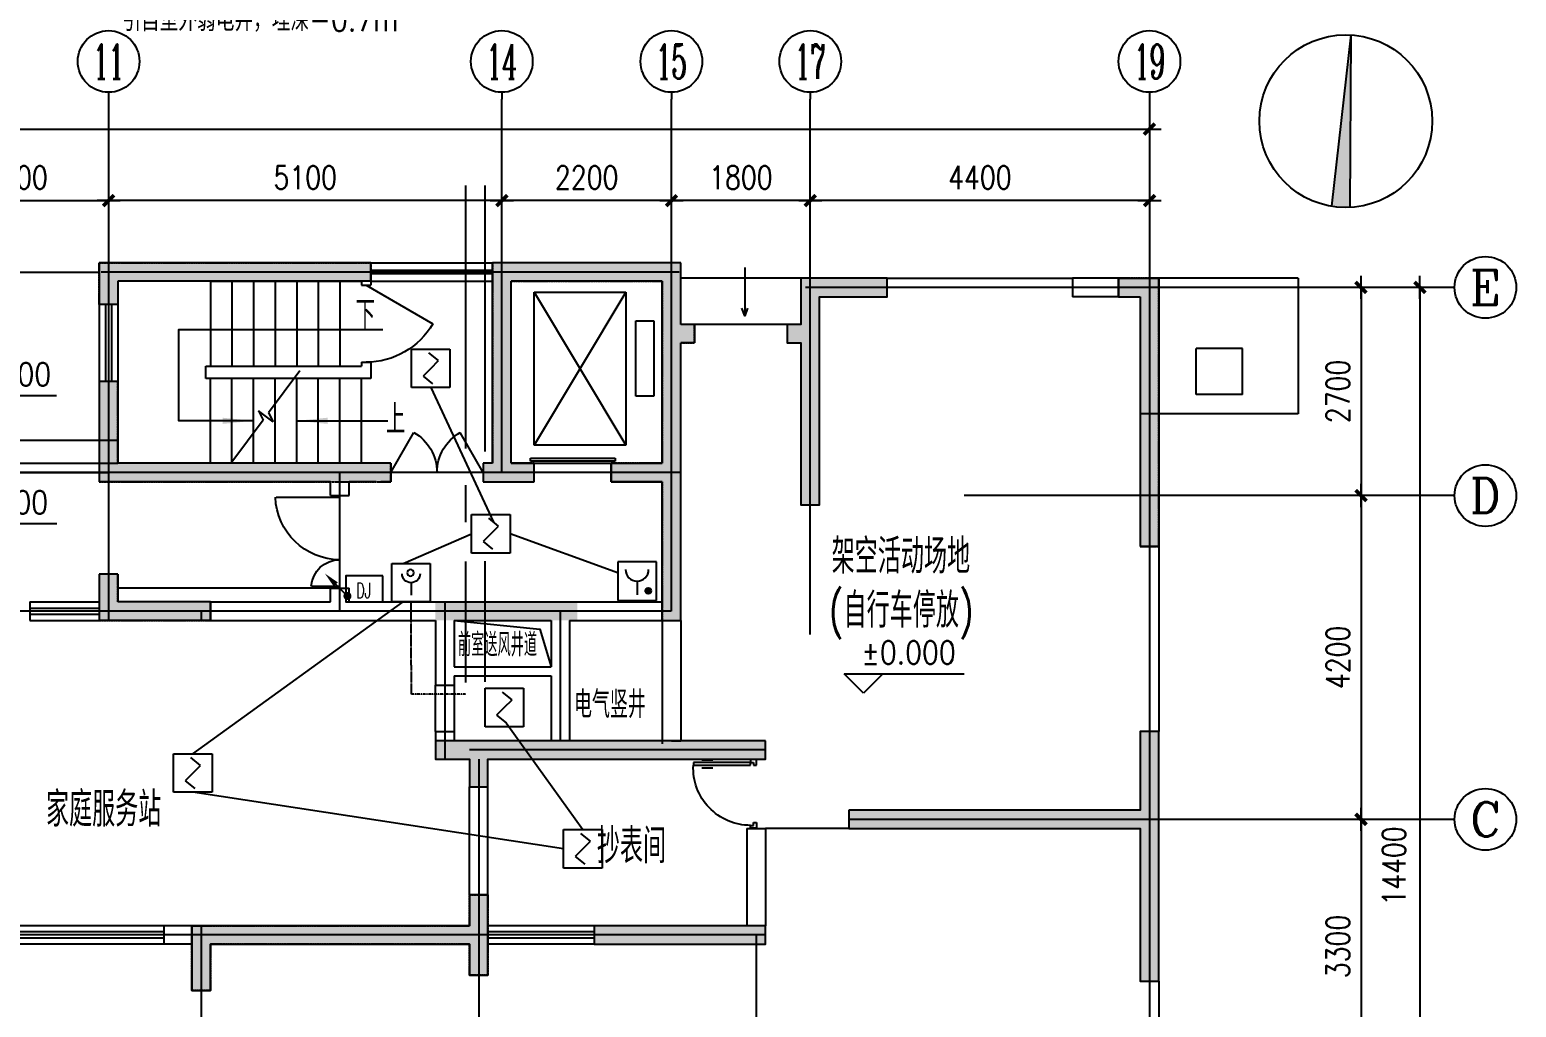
# Model space of a CAD drawing. Extents: x -170759 to 304867, y -311201 to 112352.
# Drawn here: x 212477 to 231757, y 39802 to 52483 of the extents above; entities that cross this region are included whole.
import ezdxf
from ezdxf.enums import TextEntityAlignment as Align

# ---------------------------------------------------------------- set-up
doc = ezdxf.new("R2010")
doc.units = 0
for name, pattern in [('ACAD_ISO04W100', [30.5, 24, -3, 0.5, -3]), ('CENTER', [2, 1.25, -0.25, 0.25, -0.25]), ('DASH', [0.35, 0.25, -0.1]), ('DOTE', [2.42, 2, -0.2, 0.02, -0.2])]:
    doc.linetypes.add(name, pattern=pattern)
doc.layers.get('0').update_dxf_attribs({"linetype": 'CONTINUOUS'})
doc.layers.get('DEFPOINTS').update_dxf_attribs({"linetype": 'CONTINUOUS'})
for name, color, linetype in [('AXIS', 3, 'CONTINUOUS'), ('AXIS_TEXT', 7, 'CONTINUOUS'), ('DOOR', 2, 'CONTINUOUS'), ('DOTE', 251, 'CONTINUOUS'), ('EQUIP', 3, 'CONTINUOUS'), ('LWIRE', 4, 'CONTINUOUS'), ('PUB_DIM1', 3, 'CONTINUOUS'), ('STAIR', 2, 'CONTINUOUS'), ('TEX', 7, 'CONTINUOUS'), ('TEXT', 6, 'CONTINUOUS'), ('WALL', 7, 'CONTINUOUS'), ('WINDOW', 151, 'CONTINUOUS'), ('WINDOW_TEXT', 7, 'CONTINUOUS'), ('WZ', 3, 'CONTINUOUS'), ('ZXX', 2, 'ACAD_ISO04W100'), ('导线', 1, 'CONTINUOUS'), ('消防', 1, 'CONTINUOUS')]:
    doc.layers.add(name, color=color, linetype=linetype)
doc.styles.add('COMPLEX', font='COMPLEX')
doc.styles.add('DIM_FONT', font='SIMPLEX.shx', dxfattribs={"width": 0.8})
doc.styles.add('HZ1', font='txt', dxfattribs={"bigfont": 'hzk'})
doc.styles.add('HZS', font='txt', dxfattribs={"width": 0.7, "bigfont": 'HZS'})
doc.styles.add('HZXXX', font='romans', dxfattribs={"width": 0.7, "bigfont": 'hzs'})
doc.styles.add('SIMPLEX', font='SIMPLEX.SHX')
doc.styles.add('XC93', font='hzst-e.shx', dxfattribs={"width": 0.75, "bigfont": 'xc93.shx'})
doc.dimstyles.new('AXIS', dxfattribs={"dimtxt": 300, "dimasz": 1, "dimexe": 250, "dimexo": 300, "dimgap": 150, "dimtad": 1, "dimdec": 0, "dimdsep": 46, "dimtxsty": 'DIM_FONT', "dimblk": '_DIMX', "dimblk1": '_DIMX', "dimblk2": '_DIMX', "dimcen": 2.5, "dimse1": 1, "dimse2": 1, "dimclrd": 3, "dimclre": 3, "dimclrt": 7, "dimadec": 0, "dimazin": 0, "dimtfac": 1, "dimtdec": 0, "dimtix": 1, "dimtmove": 2, "dimatfit": 3, "dimldrblk": '_DIMX', "dimfxl": 0, "dimtolj": 1, "dimtzin": 0, "dimarcsym": 0})

# ---------------------------------------------------------------- blocks, each defined once
blk = doc.blocks.new('_DIMX')
blk.add_line((-150, 0), (150, 0))
at = {"const_width": 50}
blk.add_lwpolyline([(-70, -70), (70, 70)], dxfattribs=at)
blk = doc.blocks.new('_AXISO')
blk.add_circle((0, 0), 0.5)
at = {"layer": 'AXIS_TEXT', "style": 'COMPLEX', "width": 1.041667}
blk.add_attdef('A', text='', height=0.56, dxfattribs=at).set_placement((-0.25, -0.28), (0.25, -0.28), align=Align.FIT)
blk = doc.blocks.new('*D343')
at = {"layer": 'AXIS', "color": 3, "lineweight": -2}
blk.add_line((220799, 50266), (218601, 50266), dxfattribs=at)
at = {"layer": 'DEFPOINTS', "color": 0}
for p in [(218600, 50266), (218600, 49267), (220800, 49340)]:
    blk.add_point(p, dxfattribs=at)
at = {"layer": 'AXIS', "color": 3, "lineweight": -2, "rotation": 180}
blk.add_blockref('_DIMX', (218600, 50266), dxfattribs=at)
at = {"layer": 'AXIS', "color": 3, "lineweight": -2}
blk.add_blockref('_DIMX', (220800, 50266), dxfattribs=at)
at = {"layer": 'AXIS', "color": 7, "insert": (219700, 50566), "char_height": 300, "attachment_point": 5, "style": 'DIM_FONT'}
blk.add_mtext('\\A1;2200', dxfattribs=at)
blk = doc.blocks.new('*D344')
at = {"layer": 'AXIS', "color": 3, "lineweight": -2}
blk.add_line((218599, 50266), (213501, 50266), dxfattribs=at)
at = {"layer": 'DEFPOINTS', "color": 0}
for p in [(213500, 50266), (213500, 49340), (218600, 49267)]:
    blk.add_point(p, dxfattribs=at)
at = {"layer": 'AXIS', "color": 3, "lineweight": -2, "rotation": 180}
blk.add_blockref('_DIMX', (213500, 50266), dxfattribs=at)
at = {"layer": 'AXIS', "color": 3, "lineweight": -2}
blk.add_blockref('_DIMX', (218600, 50266), dxfattribs=at)
at = {"layer": 'AXIS', "color": 7, "insert": (216050, 50566), "char_height": 300, "attachment_point": 5, "style": 'DIM_FONT'}
blk.add_mtext('\\A1;5100', dxfattribs=at)
blk = doc.blocks.new('_DBLK1')
for p, q in [((-0.5, 0), (-0.25, -0.433)), ((0.5, 0), (0.25, -0.433))]:
    blk.add_line(p, q)
for centre, start, end in [((-0.5, 0), 300, 0), ((0.5, 0), 180, 240)]:
    blk.add_arc(centre, 0.5, start, end)
at = {"layer": 'WINDOW_TEXT', "style": 'SIMPLEX', "flags": 9}
blk.add_attdef('A', text='', height=1, dxfattribs=at).set_placement((0, 1.5), align=Align.MIDDLE)
blk = doc.blocks.new('M_A17ORW')
at = {"const_width": 0.02}
for points in [[(-0.481, -0.001), (-0.481, -0.308)], [(0.481, 0.001), (0.481, -0.691)]]:
    blk.add_lwpolyline(points, dxfattribs=at)
for centre, radius, start, end in [((-0.501, -0.003), 0.307, 274.2492, 0.2101), ((0.505, 0.002), 0.699, 180.2762, 268.0603)]:
    blk.add_arc(centre, radius, start, end)
blk = doc.blocks.new('_DBLK')
blk.add_line((-0.5, 0), (0, -0.866))
blk.add_arc((-0.5, 0), 1, 300, 0)
at = {"layer": 'WINDOW_TEXT', "style": 'SIMPLEX', "flags": 9}
blk.add_attdef('A', text='', height=1, dxfattribs=at).set_placement((0, 1.5), align=Align.MIDDLE)
blk = doc.blocks.new('_ARROW')
blk.add_solid([(0, 0), (-1, 0.1), (-1, -0.1)])
blk = doc.blocks.new('*D362')
at = {"layer": 'AXIS', "color": 3, "lineweight": -2}
blk.add_line((229743, 42239), (229743, 38941), dxfattribs=at)
at = {"layer": 'DEFPOINTS', "color": 0}
for p in [(227876, 42240), (227876, 38940), (229743, 38940)]:
    blk.add_point(p, dxfattribs=at)
at = {"layer": 'AXIS', "color": 3, "lineweight": -2}
for p, rotation in [((229743, 42240), 90), ((229743, 38940), 270)]:
    blk.add_blockref('_DIMX', p, dxfattribs=dict(at, rotation=rotation))
at = {"layer": 'AXIS', "color": 7, "insert": (229443, 40590), "char_height": 300, "attachment_point": 5, "rotation": 90, "style": 'DIM_FONT'}
blk.add_mtext('\\A1;3300', dxfattribs=at)
blk = doc.blocks.new('*D363')
at = {"layer": 'AXIS', "color": 3, "lineweight": -2}
blk.add_line((230508, 49139), (230508, 34741), dxfattribs=at)
at = {"layer": 'DEFPOINTS', "color": 0}
for p in [(228794, 49140), (228794, 34740), (230508, 34740)]:
    blk.add_point(p, dxfattribs=at)
at = {"layer": 'AXIS', "color": 3, "lineweight": -2}
for p, rotation in [((230508, 49140), 90), ((230508, 34740), 270)]:
    blk.add_blockref('_DIMX', p, dxfattribs=dict(at, rotation=rotation))
at = {"layer": 'AXIS', "color": 7, "insert": (230170, 41634), "char_height": 300, "attachment_point": 5, "rotation": 90, "style": 'DIM_FONT'}
blk.add_mtext('\\A1;14400', dxfattribs=at)
blk = doc.blocks.new('M_A23MCU')
for p, q in [((-0.454, 0.081), (-0.454, 0.905)), ((-0.454, 0.905), (-0.413, 0.905)), ((-0.413, 0.905), (-0.413, 0.081)), ((-0.489, 0.782), (-0.489, 0.624)), ((-0.378, 0.782), (-0.378, 0.624)), ((-0.495, -0.002), (-0.495, 0.081)), ((-0.495, 0.081), (-0.454, 0.081)), ((-0.413, 0.081), (-0.454, 0.081)), ((-0.454, 0.081), (-0.454, 0.039)), ((-0.454, 0.039), (-0.413, 0.039)), ((-0.413, 0.039), (-0.413, -0.002)), ((0.412, 0.039), (0.412, -0.002)), ((0.453, 0.039), (0.412, 0.039)), ((0.453, 0.081), (0.453, 0.039)), ((0.494, 0.081), (0.453, 0.081)), ((0.494, -0.002), (0.494, 0.081)), ((-0.413, -0.002), (-0.495, -0.002)), ((-0.495, -0.002), (-0.495, -0.002)), ((0.412, -0.002), (0.494, -0.002)), ((0.494, -0.002), (0.494, -0.002))]:
    blk.add_line(p, q)
blk.add_arc((-0.372, 0.082), 0.825, 359.9283, 92.866)
blk = doc.blocks.new('*D365')
at = {"layer": 'AXIS', "color": 3, "lineweight": -2}
blk.add_line((229743, 46439), (229743, 42241), dxfattribs=at)
at = {"layer": 'DEFPOINTS', "color": 0}
for p in [(227876, 46440), (227876, 42240), (229743, 42240)]:
    blk.add_point(p, dxfattribs=at)
at = {"layer": 'AXIS', "color": 3, "lineweight": -2}
for p, rotation in [((229743, 46440), 90), ((229743, 42240), 270)]:
    blk.add_blockref('_DIMX', p, dxfattribs=dict(at, rotation=rotation))
at = {"layer": 'AXIS', "color": 7, "insert": (229443, 44340), "char_height": 300, "attachment_point": 5, "rotation": 90, "style": 'DIM_FONT'}
blk.add_mtext('\\A1;4200', dxfattribs=at)
blk = doc.blocks.new('*D366')
at = {"layer": 'AXIS', "color": 3, "lineweight": -2}
blk.add_line((229743, 49139), (229743, 46441), dxfattribs=at)
at = {"layer": 'DEFPOINTS', "color": 0}
for p in [(227876, 49140), (227876, 46440), (229743, 46440)]:
    blk.add_point(p, dxfattribs=at)
at = {"layer": 'AXIS', "color": 3, "lineweight": -2}
for p, rotation in [((229743, 49140), 90), ((229743, 46440), 270)]:
    blk.add_blockref('_DIMX', p, dxfattribs=dict(at, rotation=rotation))
at = {"layer": 'AXIS', "color": 7, "insert": (229443, 47790), "char_height": 300, "attachment_point": 5, "rotation": 90, "style": 'DIM_FONT'}
blk.add_mtext('\\A1;2700', dxfattribs=at)
blk = doc.blocks.new('*D367')
at = {"layer": 'AXIS', "color": 3, "lineweight": -2}
blk.add_line((226999, 50266), (222601, 50266), dxfattribs=at)
at = {"layer": 'DEFPOINTS', "color": 0}
for p in [(222600, 50266), (222600, 49440), (227000, 49377)]:
    blk.add_point(p, dxfattribs=at)
at = {"layer": 'AXIS', "color": 3, "lineweight": -2, "rotation": 180}
blk.add_blockref('_DIMX', (222600, 50266), dxfattribs=at)
at = {"layer": 'AXIS', "color": 3, "lineweight": -2}
blk.add_blockref('_DIMX', (227000, 50266), dxfattribs=at)
at = {"layer": 'AXIS', "color": 7, "insert": (224800, 50566), "char_height": 300, "attachment_point": 5, "style": 'DIM_FONT'}
blk.add_mtext('\\A1;4400', dxfattribs=at)
blk = doc.blocks.new('*D368')
at = {"layer": 'AXIS', "color": 3, "lineweight": -2}
blk.add_line((222599, 50266), (220801, 50266), dxfattribs=at)
at = {"layer": 'DEFPOINTS', "color": 0}
for p in [(220800, 50266), (222600, 49486), (220800, 49340)]:
    blk.add_point(p, dxfattribs=at)
at = {"layer": 'AXIS', "color": 3, "lineweight": -2, "rotation": 180}
blk.add_blockref('_DIMX', (220800, 50266), dxfattribs=at)
at = {"layer": 'AXIS', "color": 3, "lineweight": -2}
blk.add_blockref('_DIMX', (222600, 50266), dxfattribs=at)
at = {"layer": 'AXIS', "color": 7, "insert": (221700, 50566), "char_height": 300, "attachment_point": 5, "style": 'DIM_FONT'}
blk.add_mtext('\\A1;1800', dxfattribs=at)
blk = doc.blocks.new('_LINKPT1')
blk.add_line((0, 0), (0, 0))
blk = doc.blocks.new('M_I14YDH')
for p, q in [((0.5, 0.5), (-0.5, 0.5)), ((-0.5, 0.5), (-0.5, -0.5)), ((-0.2, 0.2), (0.05, 0.4)), ((0.5, -0.5), (0.5, 0.5)), ((0, 0), (-0.2, 0.2)), ((0, 0), (0.2, -0.2)), ((0.2, -0.2), (-0.05, -0.4)), ((-0.5, -0.5), (0.5, -0.5))]:
    blk.add_line(p, q)
for p in [(0, 0.5), (-0.5, 0), (0.5, 0), (0, -0.5)]:
    blk.add_blockref('_LINKPT1', p)
at = {"width": 0.8, "flags": 9}
blk.add_attdef('A', (0, 0), '', height=0.00002, dxfattribs=at)
blk = doc.blocks.new('_X1BIG')
for p, q in [((0.5, 0.5), (-0.5, 0.5)), ((-0.5, 0.5), (-0.5, -0.5)), ((0.5, -0.5), (0.5, 0.5)), ((0, 0), (0, -0.324)), ((-0.5, -0.5), (0.5, -0.5))]:
    blk.add_line(p, q)
blk.add_circle((0.012, 0.254), 0.0864)
blk.add_arc((0, 0.234), 0.234, 180, 0)
at = {"xscale": 0.002, "yscale": 0.002, "zscale": 0.002}
for p in [(0, 0.5), (-0.5, 0), (0.5, 0), (0, -0.5)]:
    blk.add_blockref('_LINKPT1', p, dxfattribs=at)
at = {"style": 'XC93', "width": 0.75, "flags": 9}
blk.add_attdef('A', (0, 0), '', height=0.00002, dxfattribs=at)
blk = doc.blocks.new('_WRLD1')
for p, q in [((0.687, 0.687), (0.104, 0.104)), ((0.104, 0.104), (0.104, 0.104)), ((-0.104, -0.104), (-0.104, -0.104))]:
    blk.add_line(p, q)
at = {"const_width": 0.208}
blk.add_lwpolyline([(-0.104, 0, 1), (0.104, 0, 1)], format="xyb", close=True, dxfattribs=at)
blk.add_solid([(0.495, 0.707), (0.707, 0.495), (1.167, 1.167)])
at = {"width": 0.8, "flags": 9}
blk.add_attdef('A', (0, 0), '', height=0.00002, dxfattribs=at)
blk = doc.blocks.new('M_I17LNN')
for p, q in [((0.5, 0.5), (-0.5, 0.5)), ((-0.5, 0.5), (-0.5, -0.5)), ((0.5, -0.5), (0.5, 0.5)), ((0, 0), (0, -0.35)), ((-0.5, -0.5), (0.5, -0.5))]:
    blk.add_line(p, q)
blk.add_arc((0, 0.3), 0.3, 180, 0)
for p in [(0, 0.5), (-0.5, 0), (0.5, 0), (0, -0.5)]:
    blk.add_blockref('_LINKPT1', p)
at = {"width": 0.8, "flags": 9}
blk.add_attdef('A', (0, 0), '', height=0.00002, dxfattribs=at)
blk = doc.blocks.new('A$C040471D3')
at = {"layer": 'EQUIP'}
blk.add_circle((396, 125), 37.5, dxfattribs=at)
for points in [[(363, 144), (428, 144), (358, 125), (433, 125)], [(363, 106), (428, 106), (358, 125), (433, 125)], [(377, 157), (414, 157), (363, 144), (428, 144)], [(377, 92), (414, 92), (363, 106), (428, 106)], [(396, 162), (396, 162), (377, 157), (414, 157)], [(396, 87), (396, 87), (377, 92), (414, 92)]]:
    blk.add_solid(points, dxfattribs=at)
at = {"layer": 'EQUIP', "xscale": 500, "yscale": 500, "zscale": 500}
blk.add_blockref('M_I17LNN', (250, 250), dxfattribs=at)
blk = doc.blocks.new('A$C32A32C81')
blk.add_blockref('A$C040471D3', (0, 0))

msp = doc.modelspace()

# ---------------------------------------------------------------- hatches: boundary and pattern name
at = {"layer": 'ZXX'}
h = msp.add_hatch(color=256, dxfattribs=at)
h.paths.add_polyline_path([(213499.50572, 49459.63652), (216899.50572, 49459.63652), (216899.50572, 49339.63652), (213499.50572, 49339.63652)])
h.paths.add_polyline_path([(213499.50572, 49339.63652), (216899.50572, 49339.63652), (216899.50572, 49219.63652), (213619.50572, 49219.63652), (213619.50572, 48919.63652), (213499.50572, 48919.63652)])
h.paths.add_polyline_path([(213379.50572, 49459.63652), (213499.50572, 49459.63652), (213499.50572, 48919.63652), (213379.50572, 48919.63652)])
for points in [[(220919.50572, 44819.63652), (220919.50572, 48419.63652), (221099.50572, 48419.63652), (221099.50572, 48659.63652), (220919.50572, 48659.63652), (220919.50572, 49459.63652), (218479.50572, 49459.63652), (218479.50572, 46859.63652), (218359.50572, 46859.63652), (218359.50572, 46619.63652), (219019.50572, 46619.63652), (219019.50572, 46859.63652), (218719.50572, 46859.63652), (218719.50572, 49219.63652), (220679.50572, 49219.63652), (220679.50572, 46859.63652), (220019.50572, 46859.63652), (220019.50572, 46619.63652), (220679.50572, 46619.63652), (220679.50572, 44819.63652)], [(227119.50572, 40139.63652), (227119.50572, 43379.63652), (226879.50572, 43379.63652), (226879.50572, 42359.63652), (223099.50572, 42359.63652), (223099.50572, 42119.63652), (226879.50572, 42119.63652), (226879.50572, 40139.63652)], [(222019.50572, 43019.63652), (222019.50572, 43259.63652), (217739.50572, 43259.63652), (217739.50572, 43019.63652), (218179.50572, 43019.63652), (218179.50572, 42659.63652), (218419.50572, 42659.63652), (218419.50572, 43019.63652)]]:
    msp.add_hatch(color=256, dxfattribs=at).paths.add_polyline_path(points)
h = msp.add_hatch(color=256, dxfattribs=at)
h.paths.add_polyline_path([(222599.50572, 49259.63652), (223599.50572, 49259.63652), (223599.50572, 49139.63652), (222599.50572, 49139.63652)])
h.paths.add_polyline_path([(222599.50572, 49139.63652), (223599.50572, 49139.63652), (223599.50572, 49019.63652), (222719.50572, 49019.63652), (222719.50572, 46319.63652), (222479.50572, 46319.63652), (222479.50572, 48419.63652), (222299.50572, 48419.63652), (222299.50572, 48539.63652), (222599.50572, 48539.63652)])
h.paths.add_polyline_path([(222479.50572, 49259.63652), (222599.50572, 49259.63652), (222599.50572, 48539.63652), (222299.50572, 48539.63652), (222299.50572, 48659.63652), (222479.50572, 48659.63652)])
h = msp.add_hatch(color=256, dxfattribs=at)
h.paths.add_polyline_path([(226599.50572, 49259.63652), (226999.50572, 49259.63652), (226999.50572, 49139.63652), (226599.50572, 49139.63652)])
h.paths.add_polyline_path([(226999.50572, 49259.63652), (227119.50572, 49259.63652), (227119.50572, 49139.63652), (226999.50572, 49139.63652)])
h.paths.add_polyline_path([(226599.50572, 49139.63652), (226999.50572, 49139.63652), (226999.50572, 46439.63652), (226879.50572, 46439.63652), (226879.50572, 49019.63652), (226599.50572, 49019.63673)])
h.paths.add_polyline_path([(226999.50572, 49139.63652), (227119.50572, 49139.63652), (227119.50572, 46439.63652), (226999.50572, 46439.63652)])
h.paths.add_polyline_path([(226999.50572, 46439.63652), (227119.50572, 46439.63652), (227119.50572, 45779.63652), (226999.50572, 45779.63652)])
h.paths.add_polyline_path([(226879.50572, 46439.63652), (226999.50572, 46439.63652), (226999.50572, 45779.63652), (226879.50572, 45779.63652)])
h = msp.add_hatch(color=256, dxfattribs=at)
h.paths.add_polyline_path([(213499.50572, 47919.63652), (213619.50572, 47919.63652), (213619.50572, 46859.63652), (217159.50572, 46859.63652), (217159.50572, 46739.63652), (213499.50572, 46739.63652)])
h.paths.add_polyline_path([(216499.50572, 46739.63652), (217159.50572, 46739.63652), (217159.50572, 46619.63652), (216499.50572, 46619.63652)])
h.paths.add_polyline_path([(213499.50572, 46739.63652), (216499.50572, 46739.63652), (216499.50572, 46619.63652), (213499.50572, 46619.63652)])
h.paths.add_polyline_path([(213379.50572, 47919.63652), (213499.50572, 47919.63652), (213499.50572, 46739.63652), (213379.50572, 46739.63652)])
h.paths.add_polyline_path([(213379.50572, 46739.63652), (213499.50572, 46739.63652), (213499.50572, 46619.63652), (213379.50572, 46619.63652)])
h = msp.add_hatch(color=256, dxfattribs=at)
h.paths.add_polyline_path([(213379.50572, 45419.63652), (213499.50572, 45419.63652), (213499.50572, 44939.63652), (213379.50572, 44939.63652)])
h.paths.add_polyline_path([(213499.50572, 45419.63652), (213619.50572, 45419.63652), (213619.50572, 45059.63652), (214819.50572, 45059.63652), (214819.50572, 44939.63652), (213499.50572, 44939.63652)])
h.paths.add_polyline_path([(213499.50572, 44939.63652), (214819.50572, 44939.63652), (214819.50572, 44819.63652), (213499.50572, 44819.63652)])
h.paths.add_polyline_path([(213379.50572, 44939.63652), (213499.50572, 44939.63652), (213499.50572, 44819.63652), (213379.50572, 44819.63652)])
h = msp.add_hatch(color=256, dxfattribs=at)
h.paths.add_polyline_path([(217739.50572, 44939.63652), (217739.50572, 45059.63652), (219579.50572, 45059.63652), (219579.50572, 44939.63652)])
h.paths.add_polyline_path([(219579.50572, 44939.63652), (219579.50572, 44819.63652), (217739.50572, 44819.63652), (217739.50572, 44939.63652)])
h = msp.add_hatch(color=256, dxfattribs=at)
h.paths.add_polyline_path([(214699.50572, 40859.63652), (218179.50572, 40859.63652), (218179.50572, 41259.63652), (218299.50572, 41259.63652), (218299.50572, 40739.63652), (214699.50572, 40739.63652)])
h.paths.add_polyline_path([(214699.50572, 40739.63652), (218299.50572, 40739.63652), (218299.50572, 40219.63652), (218179.50572, 40219.63652), (218179.50572, 40619.63652), (214819.50572, 40619.63652), (214819.50572, 40019.63652), (214699.50572, 40019.63652)])
h.paths.add_polyline_path([(218299.50572, 41259.63652), (218419.50572, 41259.63652), (218419.50572, 40739.63652), (218299.50572, 40739.63652)])
h.paths.add_polyline_path([(218299.50572, 40739.63652), (218419.50572, 40739.63652), (218419.50572, 40219.63652), (218299.50572, 40219.63652)])
h.paths.add_polyline_path([(214579.50572, 40739.63652), (214699.50572, 40739.63652), (214699.50572, 40019.63652), (214579.50572, 40019.63652)])
h.paths.add_polyline_path([(214579.50572, 40859.63652), (214699.50572, 40859.63652), (214699.50572, 40739.63652), (214579.50572, 40739.63652)])
h = msp.add_hatch(color=256, dxfattribs=at)
h.paths.add_polyline_path([(220399.50572, 40859.63652), (222019.50572, 40859.63652), (222019.50572, 40739.63652), (220399.50572, 40739.63652)])
h.paths.add_polyline_path([(221899.50572, 40739.63652), (222019.50572, 40739.63652), (222019.50572, 40619.63652), (221899.50572, 40619.63652)])
h.paths.add_polyline_path([(220399.50572, 40739.63652), (221899.50572, 40739.63652), (221899.50572, 40619.63652), (220399.50572, 40619.63652)])
h.paths.add_polyline_path([(219799.50572, 40739.63652), (220399.50572, 40739.63652), (220399.50572, 40619.63652), (219799.50572, 40619.63652)])
h.paths.add_polyline_path([(219799.50572, 40859.63652), (220399.50572, 40859.63652), (220399.50572, 40739.63652), (219799.50572, 40739.63652)])

# ---------------------------------------------------------------- linework, layer by layer
at = {"layer": 'AXIS'}
for p, q in [((213499.50572, 51671.1588), (213499.50572, 51580.71952)), ((218599.50572, 51671.1588), (218599.50572, 51580.71952)), ((220799.50572, 51671.1588), (220799.50572, 51580.71952)), ((222599.50572, 51671.1588), (222599.50572, 51580.71952)), ((226999.50572, 51671.1588), (226999.50572, 51580.71952)), ((230956.70671, 49139.63652), (229622.78449, 49139.63652)), ((220019.50572, 46859.63652), (220019.50572, 46619.63652)), ((220679.50572, 46619.63652), (220019.50572, 46619.63652)), ((230956.70671, 46439.63652), (229320.10134, 46439.63652)), ((230956.70671, 42239.63652), (229320.10134, 42239.63652))]:
    msp.add_line(p, q, dxfattribs=at)
msp.add_lwpolyline([(217979.50572, 44819.63652), (219094.07891, 44707.57946), (219239.50572, 44219.63652)], dxfattribs=at)
at = {"layer": 'DOOR'}
for p, q in [((222479.50572, 49259.63652), (220919.50572, 49259.63652)), ((223599.50572, 49259.63652), (225999.50572, 49259.63652)), ((228929.50572, 49259.63652), (226973.45741, 49259.63652)), ((228929.50572, 49259.63652), (228929.50572, 47499.63652)), ((222299.50572, 48659.63652), (221099.50572, 48659.63652)), ((228204.50572, 48349.63652), (227604.50572, 48349.63652)), ((227604.50572, 47749.63652), (227604.50572, 48349.63652)), ((228204.50572, 47749.63652), (228204.50572, 48349.63652)), ((228204.50572, 47749.63652), (227604.50572, 47749.63652)), ((228929.50572, 47499.63652), (226879.50572, 47499.63652)), ((227119.50572, 45779.63652), (227119.50572, 43379.63652)), ((223099.50572, 42119.63652), (222019.50572, 42119.63652))]:
    msp.add_line(p, q, dxfattribs=at)
at = {"layer": 'DOOR', "linetype": 'DASH'}
msp.add_line((227119.50572, 40139.63652), (227119.50572, 38819.63652), dxfattribs=at)
at = {"layer": 'DOOR'}
for points in [[(221751.9334, 49399.0348), (221751.9334, 48770.13411)], [(221784.90503, 48872.67934), (221751.9334, 48770.13411), (221711.63726, 48872.67934)]]:
    msp.add_lwpolyline(points, dxfattribs=at)
at = {"layer": 'DOTE', "linetype": 'DOTE', "ltscale": 0.5}
for p, q in [((213499.50572, 51580.71952), (213499.50572, 44819.63652)), ((218599.50572, 46739.63652), (218599.50572, 51580.71952)), ((220799.50572, 44939.63652), (220799.50572, 51580.71952)), ((222599.50572, 48539.63652), (222599.50572, 51580.71952)), ((226999.50572, 51580.71952), (226999.50572, 31719.02582)), ((220899.50572, 49339.63652), (213401.50572, 49339.63652)), ((220899.50572, 49339.63652), (213401.50572, 49339.63652)), ((220899.50572, 49339.63652), (213401.50572, 49339.63652)), ((220899.50572, 49339.63652), (213401.50572, 49339.63652)), ((230042.56401, 49139.63652), (222539.50572, 49139.63652)), ((220799.50572, 46739.63652), (211219.50572, 46739.63652)), ((216499.50572, 44939.63652), (216499.50572, 46739.63652)), ((230042.56401, 46439.63652), (224594.32323, 46439.63652)), ((220799.50572, 44939.63652), (211099.50572, 44939.63652)), ((214699.50572, 44939.63652), (214699.50572, 44819.63652)), ((217859.50572, 45059.63652), (217859.50572, 43019.63652)), ((219359.50572, 43259.63652), (219359.50572, 44939.63652)), ((222019.50572, 43139.63652), (218179.50572, 43139.63652)), ((218299.50572, 43019.63652), (218299.50572, 31719.02582)), ((230042.56401, 42239.63652), (223099.50572, 42239.63652)), ((222019.50572, 40739.63652), (211099.50572, 40739.63652)), ((214699.50572, 40859.63652), (214699.50572, 31719.02582)), ((221899.50572, 40739.63652), (221899.50572, 31719.02582))]:
    msp.add_line(p, q, dxfattribs=at)
at = {"layer": 'DOTE', "color": 251, "linetype": 'DOTE', "ltscale": 0.5}
for p, q in [((213499.50572, 49999.83529), (213499.50572, 44819.63652)), ((213499.50572, 49999.83529), (213499.50572, 44819.63652)), ((218599.50572, 46739.63652), (218599.50572, 49998.72965)), ((218599.50572, 46739.63652), (218599.50572, 49998.72965)), ((220799.50572, 44939.63652), (220799.50572, 49998.95505)), ((220799.50572, 44939.63652), (220799.50572, 49998.95505)), ((222599.50572, 44939.63652, 0), (222599.50572, 49998.84402)), ((222599.50572, 44639.63652, 0), (222599.50572, 49698.84402)), ((201239.50572, 49339.63652), (213379.50572, 49339.63652)), ((220899.50572, 49339.63652), (213401.50572, 49339.63652)), ((201399.50572, 46739.63652), (213499.50572, 46739.63652)), ((220919.50572, 46739.63652), (213379.50572, 46739.63652)), ((220919.50572, 46739.63652), (213379.50572, 46739.63652)), ((220799.50572, 46739.63652), (213807.01068, 46739.63652)), ((220799.50572, 44939.63652), (211099.50572, 44939.63652)), ((214699.50572, 44939.63652), (214699.50572, 44819.63652))]:
    msp.add_line(p, q, dxfattribs=at)
at = {"layer": 'EQUIP'}
msp.add_lwpolyline([(217054.88409, 45397.11916), (216574.82936, 45397.11916), (216574.82936, 45059.63652), (217054.88409, 45059.63652)], close=True, dxfattribs=at)
at = {"layer": 'PUB_DIM1'}
for points in [[(215379.55285, 47409.63652), (214412.70856, 47409.63652), (214412.70856, 48595.73837), (217056.3514, 48595.73837)], [(215939.55285, 47409.63652), (217123.28436, 47409.63652)]]:
    msp.add_lwpolyline(points, dxfattribs=at)
at = {"layer": 'STAIR'}
for p, q in [((214819.55285, 49219.63652), (214819.55285, 48119.63652)), ((214819.55285, 49219.63652), (216779.55285, 49219.63652)), ((215099.55285, 49219.63652), (215099.55285, 48119.63652)), ((215379.55285, 49219.63652), (215379.55285, 48119.63652)), ((215659.55285, 49219.63652), (215659.55285, 48119.63652)), ((215939.55285, 49219.63652), (215939.55285, 48119.63652)), ((216219.55285, 49219.63652), (216219.55285, 48119.63652)), ((216499.55285, 49219.63652), (216499.55285, 48119.63652)), ((219019.50572, 49076.44235), (220208.78411, 49076.44235)), ((220208.78411, 49076.44235), (219019.50572, 47095.63652)), ((219019.50572, 49076.44235), (220208.78411, 47095.63652)), ((219019.50572, 47095.63652), (219019.50572, 49076.44235)), ((220208.78411, 49076.44235), (220208.78411, 47095.63652)), ((220335.90798, 48707.90638, 0), (220571.90798, 48707.90638, 0)), ((220335.90798, 47727.90638, 0), (220335.90798, 48707.90638, 0)), ((220571.90798, 48707.90638, 0), (220571.90798, 47727.90638, 0)), ((215977.93123, 48059.63652), (215574.41178, 47513.8471)), ((214819.55285, 46859.63652), (214819.55285, 47959.63652)), ((215099.55285, 46859.63652), (215099.55285, 47959.63652)), ((215379.55285, 46859.63652), (215379.55285, 47959.63652)), ((215659.55285, 46859.63652), (215659.55285, 47959.63652)), ((215939.55285, 46859.63652), (215939.55285, 47959.63652)), ((216219.55285, 46859.63652), (216219.55285, 47959.63652)), ((216499.55285, 46859.63652), (216499.55285, 47959.63652)), ((216779.55285, 46859.63652), (216779.55285, 47959.63652)), ((220571.90798, 47727.90638, 0), (220335.90798, 47727.90638, 0)), ((215442.25019, 47536.94066), (215503.07229, 47417.35525)), ((215635.23389, 47394.26168), (215442.25019, 47536.94066)), ((215574.41178, 47513.8471), (215635.23389, 47394.26168)), ((215503.07229, 47417.35525), (215099.55285, 46871.56582)), ((209869.50572, 47159.63652), (213619.50572, 47159.63652)), ((220208.78411, 47095.63652), (219019.50572, 47095.63652)), ((209869.50572, 46859.63652), (213619.50572, 46859.63652)), ((216479.55285, 46859.63652), (214819.55285, 46859.63652)), ((218971.88261, 46884.21183), (218971.88261, 46925.44369)), ((218971.88261, 46925.44369), (220069.90683, 46925.44369)), ((220069.90683, 46884.21183), (218971.88261, 46884.21183)), ((219019.50572, 46859.63652), (220019.50572, 46859.63652)), ((220069.90683, 46925.44369), (220069.90683, 46884.21183)), ((216379.50572, 45239.63652), (213619.50572, 45239.63652))]:
    msp.add_line(p, q, dxfattribs=at)
at = {"layer": 'TEXT', "color": 2, "linetype": 'Continuous'}
for q in [(229359.12242, 50192.48451), (229598.69154, 50178.10973)]:
    msp.add_line((229612.68547, 52414.84007), q, dxfattribs=at)
at = {"layer": 'TEXT', "color": 3}
for p, q in [((211265.21472, 47738.32755), (212822.90085, 47738.32755)), ((211268.79763, 46076.2531), (212826.48376, 46076.2531)), ((223040.49606, 44128.51661), (224598.18219, 44128.51661)), ((223290.49606, 43878.41797), (223040.49606, 44128.51661)), ((223540.49606, 44128.51661), (223290.49606, 43878.41797))]:
    msp.add_line(p, q, dxfattribs=at)
at = {"layer": 'TEXT', "color": 2, "linetype": 'Continuous'}
msp.add_circle((229545.60315, 51296.85082), 1120, dxfattribs=at)
msp.add_solid([(229612.68547, 52414.84007), (229359.12242, 50192.48451), (229598.69154, 50178.10973)], dxfattribs=at)
at = {"layer": 'WALL'}
for p, q in [((213379.50572, 49459.63652), (213379.50572, 48919.63652)), ((216899.50572, 49459.63652), (213379.50572, 49459.63652)), ((216899.50572, 49219.63652, 19600), (216899.50572, 49459.63652, 19600)), ((218479.50572, 46859.63652), (218479.50572, 49459.63652)), ((220919.50572, 49459.63652), (218479.50572, 49459.63652)), ((220919.50572, 48659.63652), (220919.50572, 49459.63652)), ((216899.50572, 49219.63652), (213619.50572, 49219.63652)), ((213619.50572, 49219.63652), (213619.50572, 48919.63652)), ((216779.55285, 49219.63652), (216779.55285, 49169.63652)), ((216779.55285, 49169.63652), (216899.55285, 49169.63652)), ((216899.55285, 49219.63652), (216899.55285, 49169.63652)), ((220679.50572, 49219.63652), (218719.50572, 49219.63652)), ((218719.50572, 46859.63652), (218719.50572, 49219.63652)), ((220679.50572, 46859.63652), (220679.50572, 49219.63652)), ((226603.177, 49259.63673), (225999.50572, 49259.63652)), ((225999.50572, 49259.63652), (225999.50572, 49019.63652)), ((226599.50572, 49019.63652), (226599.50572, 49259.63652)), ((226599.50572, 49019.63652), (226599.50572, 49259.63652)), ((226599.50572, 49259.63652), (227119.50572, 49259.63652)), ((227119.50572, 49259.63652), (227119.50572, 46319.63652)), ((226599.50572, 49019.63673), (225999.50572, 49019.63652)), ((226599.50572, 49019.63652), (226879.50572, 49019.63652)), ((226879.50572, 49019.63652), (226879.50572, 45779.63652)), ((213619.50572, 48919.63652), (213379.50572, 48919.63652)), ((221099.50572, 48659.63652), (220919.50572, 48659.63652)), ((221099.50572, 48659.63652), (221099.50572, 48419.63652)), ((220919.50572, 44939.63652), (220919.50572, 48419.63652)), ((221099.50572, 48419.63652), (220919.50572, 48419.63652)), ((214759.55285, 48119.63652), (216779.55285, 48119.63652)), ((214759.55285, 47959.63652), (214759.55285, 48119.63652)), ((216779.55285, 48169.63652), (216899.55285, 48169.63652)), ((216779.55285, 48169.63652), (216779.55285, 48119.63652)), ((216899.55285, 48169.63652), (216899.55285, 48119.63652)), ((216899.55285, 48119.63652), (216899.55285, 47959.63652)), ((213619.50572, 47919.63652), (213379.50572, 47919.63652)), ((213379.50572, 47919.63652), (213379.50572, 46619.63652)), ((213619.50572, 47919.63652), (213619.50572, 46859.63652)), ((216899.55285, 47959.63652), (214759.55285, 47959.63652)), ((217159.50572, 46859.63652), (213619.50572, 46859.63652)), ((217159.50572, 46859.63652), (217159.50572, 46619.63652)), ((218359.50572, 46859.63652), (218359.50572, 46619.63652)), ((218479.50572, 46859.63652), (218359.50572, 46859.63652)), ((218719.50572, 46859.63652), (219019.50572, 46859.63652)), ((219019.50572, 46619.63652), (219019.50572, 46859.63652)), ((220019.50572, 46619.63652), (220019.50572, 46859.63652)), ((220019.50572, 46859.63652), (220679.50572, 46859.63652)), ((213619.50572, 46619.63652), (213379.50572, 46619.63652)), ((216379.50572, 46619.63652), (213619.50572, 46619.63652)), ((213619.50572, 46619.63652), (213619.50572, 46619.63652)), ((216379.50572, 46439.63652), (216379.50572, 46619.63652)), ((216969.50572, 46619.63652), (216619.50572, 46619.63652)), ((216619.50572, 46439.63652), (216619.50572, 46619.63652)), ((217159.50572, 46619.63652), (217029.50572, 46619.63652)), ((218359.50572, 46619.63652), (219019.50572, 46619.63652)), ((220019.50572, 46619.63652), (220679.50572, 46619.63652)), ((220679.50572, 45059.63652), (220679.50572, 46619.63652)), ((216379.50572, 46439.63652), (216619.50572, 46439.63652)), ((227119.50572, 46319.63652), (227119.50572, 45779.63652)), ((227119.50572, 45779.63652), (226879.50572, 45779.63652)), ((213619.50572, 45419.63652), (213379.50572, 45419.63652)), ((213379.50572, 45419.63652), (213379.50572, 45059.63652)), ((213619.50572, 45419.63652), (213619.50572, 45059.63652)), ((216379.50572, 45239.63652), (216619.50572, 45239.63652)), ((216379.50572, 45059.63652), (216379.50572, 45239.63652)), ((216619.50572, 45059.63652), (216619.50572, 45239.63652)), ((213379.50572, 45059.63652), (213379.50572, 44819.63652)), ((213379.50572, 45059.63652), (213379.50572, 44819.63652)), ((214819.50572, 45059.63652), (213619.50572, 45059.63652)), ((214819.50572, 45059.63652), (214819.50572, 44819.63652)), ((214819.50572, 45059.63652), (216379.50572, 45059.63652)), ((216619.50572, 45059.63652), (220679.50572, 45059.63652)), ((217739.50572, 45059.63652), (219479.50572, 45059.63652)), ((220679.50572, 44819.63652), (220679.50572, 45059.63652)), ((214819.50572, 44819.63652), (213379.50572, 44819.63652)), ((214819.50572, 44819.63652), (217739.50572, 44819.63652)), ((217739.50572, 44819.63652), (217739.50572, 43979.63652)), ((217979.50572, 44819.63652), (219239.50572, 44819.63652)), ((217979.50572, 44819.63652), (217979.50572, 44219.63652)), ((217979.50572, 44819.63652), (217979.50572, 44219.63652)), ((219239.50572, 44819.63652), (219239.50572, 44219.63652)), ((219479.50572, 44819.63652), (220679.50572, 44819.63652)), ((219479.50572, 44819.63652), (219479.50572, 43259.63652)), ((220679.50572, 44819.63652), (220919.50572, 44819.63652)), ((220679.50572, 44819.63652), (220679.50572, 43217.98533)), ((220919.50572, 44819.63652), (220919.50572, 43259.63652)), ((217979.50572, 44219.63652), (219239.50572, 44219.63652)), ((217739.50572, 43979.63652), (217979.50572, 43979.63652)), ((217979.50572, 44099.63652), (219239.50572, 44099.63652)), ((217979.50572, 44099.63652), (217979.50572, 43979.63652)), ((217979.50572, 44099.63652), (217979.50572, 43979.63652)), ((219239.50572, 44099.63652), (219239.50572, 43259.63652)), ((217739.50572, 43379.63652), (217979.50572, 43379.63652)), ((217739.50572, 43379.63652), (217739.50572, 43019.63652)), ((217979.50572, 43379.63652), (217979.50572, 43259.63652)), ((217979.50572, 43379.63652), (217979.50572, 43259.63652)), ((219239.50572, 43259.63652), (219239.50572, 43259.63652)), ((219479.50572, 43259.63652), (219479.50572, 43259.63652)), ((220799.50572, 43259.63652), (220919.50572, 43259.63652)), ((220799.50572, 43259.63652), (220799.50572, 43259.63652)), ((220919.50572, 43259.63652), (220919.50572, 43259.63652)), ((218179.50572, 41259.63652), (218179.50572, 42659.63652)), ((218419.50572, 41259.63652), (218419.50572, 42659.63652)), ((226879.50572, 42359.63652), (223099.50572, 42359.63652)), ((221779.50572, 42119.63652), (221779.50572, 40859.63652)), ((221779.50572, 42119.63652), (222019.50572, 42119.63652)), ((222019.50572, 42119.63652), (222019.50572, 40859.63652)), ((214579.50572, 40859.63652), (214219.50572, 40859.63652)), ((214219.50572, 40619.63652), (214219.50572, 40859.63652)), ((214579.50572, 40619.63652), (214219.50572, 40619.63652))]:
    msp.add_line(p, q, dxfattribs=at)
at = {"layer": 'WALL', "color": 8}
for p, q in [((217739.50572, 43379.63652), (217739.50572, 43979.63652)), ((217979.50572, 43979.63652), (217979.50572, 43379.63652))]:
    msp.add_line(p, q, dxfattribs=at)
at = {"layer": 'WALL'}
for points in [[(222479.50572, 49259.63652), (222479.50572, 48659.63652), (222299.50572, 48659.63652), (222299.50572, 48419.63652), (222479.50572, 48419.63652), (222479.50572, 46319.63652), (222719.50572, 46319.63652), (222719.50572, 49019.63652), (223599.50572, 49019.63652), (223599.50572, 49259.63652)], [(223099.50572, 42359.63652), (223099.50572, 42119.63652), (226879.50572, 42119.63652), (226879.50572, 40139.63652), (227119.50572, 40139.63652), (227119.50572, 43379.63652), (226879.50572, 43379.63652), (226879.50572, 42359.63652)], [(222019.50572, 43259.63652), (220919.50572, 43259.63652), (220919.50572, 43259.63652), (220798.10126, 43259.63652), (220798.10126, 43259.63652), (219479.50572, 43259.63652), (219479.50572, 43259.63652), (219239.50572, 43259.63652), (219239.50572, 43259.63652), (217739.50572, 43259.63652), (217739.50572, 43019.63652), (218179.50572, 43019.63652), (218179.50572, 42659.63652), (218419.50572, 42659.63652), (218419.50572, 43019.63652), (222019.50572, 43019.63652)], [(214579.50572, 40859.63652), (214579.50572, 40019.63652), (214819.50572, 40019.63652), (214819.50572, 40619.63652), (218179.50572, 40619.63652), (218179.50572, 40219.63652), (218419.50572, 40219.63652), (218419.50572, 41259.63652), (218179.50572, 41259.63652), (218179.50572, 40859.63652)], [(219799.50572, 40859.63652), (219799.50572, 40619.63652), (222019.50572, 40619.63652), (222019.50572, 40859.63652)]]:
    msp.add_lwpolyline(points, close=True, dxfattribs=at)
at = {"layer": 'WINDOW'}
for p, q in [((218479.50572, 49455.61851), (216899.50572, 49455.61851)), ((218479.50572, 49359.63652), (216899.50572, 49359.63652)), ((216899.50572, 49319.63652, 19600), (218479.50572, 49319.63652, 19600)), ((216899.50572, 49219.63652), (218479.50572, 49219.63652)), ((213379.50572, 48919.63652), (213379.50572, 47919.63652)), ((213459.50572, 48919.63652), (213459.50572, 47919.63652)), ((213539.50572, 48919.63652), (213539.50572, 47919.63652)), ((213619.50572, 48919.63652), (213619.50572, 47919.63652)), ((212479.50572, 45059.63652), (212479.50572, 44819.63652)), ((212479.50572, 45059.63652), (213379.50572, 45059.63652)), ((212479.50572, 44979.63652), (213379.50572, 44979.63652)), ((212479.50572, 44899.63652), (213379.50572, 44899.63652)), ((212479.50572, 44819.63652), (213379.50572, 44819.63652)), ((214219.50572, 40859.63652), (211219.50572, 40859.63652)), ((214219.50572, 40779.63652), (211219.50572, 40779.63652)), ((214219.50572, 40699.63652), (211219.50572, 40699.63652)), ((219799.50572, 40859.63652), (218419.50572, 40859.63652)), ((219799.50572, 40779.63652), (218419.50572, 40779.63652)), ((219799.50572, 40699.63652), (218419.50572, 40699.63652)), ((214219.50572, 40619.63652), (211219.50572, 40619.63652)), ((219799.50572, 40619.63652), (218419.50572, 40619.63652))]:
    msp.add_line(p, q, dxfattribs=at)
at = {"layer": 'ZXX'}
for points in [[(213619.50572, 48919.63652), (213379.50572, 48919.63652), (213379.50572, 49459.63652), (216899.50572, 49459.63652), (216899.50572, 49219.63652), (213619.50572, 49219.63652), (213619.50572, 48919.63652)], [(220919.50572, 44819.63652), (220919.50572, 48419.63652), (221099.50572, 48419.63652), (221099.50572, 48659.63652), (220919.50572, 48659.63652), (220919.50572, 49459.63652), (218479.50572, 49459.63652), (218479.50572, 46859.63652), (218359.50572, 46859.63652), (218359.50572, 46619.63652), (219019.50572, 46619.63652), (219019.50572, 46859.63652), (218719.50572, 46859.63652), (218719.50572, 49219.63652), (220679.50572, 49219.63652), (220679.50572, 46859.63652), (220019.50572, 46859.63652), (220019.50572, 46619.63652), (220679.50572, 46619.63652), (220679.50572, 44819.63652), (220919.50572, 44819.63652)], [(223599.50572, 49019.63652), (223599.50572, 49259.63652), (222479.50572, 49259.63652), (222479.50572, 48659.63652), (222299.50572, 48659.63652), (222299.50572, 48419.63652), (222479.50572, 48419.63652), (222479.50572, 46319.63652), (222719.50572, 46319.63652), (222719.50572, 49019.63652), (223599.50572, 49019.63652)], [(227119.50572, 45779.63652), (227119.50572, 49259.63652), (226599.50572, 49259.63652), (226599.50572, 49019.63673), (226879.50572, 49019.63652), (226879.50572, 45779.63652), (227119.50572, 45779.63652)], [(217159.50572, 46619.63652), (217159.50572, 46859.63652), (213619.50572, 46859.63652), (213619.50572, 47919.63652), (213379.50572, 47919.63652), (213379.50572, 46619.63652), (217159.50572, 46619.63652)], [(214819.50572, 44819.63652), (214819.50572, 45059.63652), (213619.50572, 45059.63652), (213619.50572, 45419.63652), (213379.50572, 45419.63652), (213379.50572, 44819.63652), (214819.50572, 44819.63652)], [(227119.50572, 40139.63652), (227119.50572, 43379.63652), (226879.50572, 43379.63652), (226879.50572, 42359.63652), (223099.50572, 42359.63652), (223099.50572, 42119.63652), (226879.50572, 42119.63652), (226879.50572, 40139.63652), (227119.50572, 40139.63652)], [(222019.50572, 43019.63652), (222019.50572, 43259.63652), (217739.50572, 43259.63652), (217739.50572, 43019.63652), (218179.50572, 43019.63652), (218179.50572, 42659.63652), (218419.50572, 42659.63652), (218419.50572, 43019.63652), (222019.50572, 43019.63652)], [(214819.50572, 40019.63652), (214579.50572, 40019.63652), (214579.50572, 40859.63652), (218179.50572, 40859.63652), (218179.50572, 41259.63652), (218419.50572, 41259.63652), (218419.50572, 40219.63652), (218179.50572, 40219.63652), (218179.50572, 40619.63652), (214819.50572, 40619.63652), (214819.50572, 40019.63652)], [(222019.50572, 40619.63652), (222019.50572, 40859.63652), (219799.50572, 40859.63652), (219799.50572, 40619.63652), (222019.50572, 40619.63652)]]:
    msp.add_lwpolyline(points, dxfattribs=at)
at = {"layer": '导线'}
for p, q in [((218132.01499, 47049.05207), (218132.01499, 50462.09449)), ((218382.20954, 47011.46357), (218382.20954, 50462.09449)), ((217677.53383, 47840.22698, 0), (218493.36836, 46094.74233, 0)), ((218132.01499, 46096.81182), (218132.01499, 46572.93208)), ((218132.01499, 44016.9188), (218132.01499, 45583.10334)), ((218382.20954, 44024.39908), (218382.20954, 45590.58362))]:
    msp.add_line(p, q, dxfattribs=at)
for points in [[(218382.20954, 50462.09449, 0, 0, 0), (218382.20954, 52771.56754, 0, 150, 0), (218382.20954, 53257.96841, 0, 1474.4021, 0)], [(218132.01499, 50356.62457, 0, 0, 0), (218132.01499, 52666.09763, 0, 150, 0), (218132.01499, 53152.49849, 0, 1474.4021, 0)]]:
    msp.add_lwpolyline(points, format="xyseb", dxfattribs=at)
at = {"layer": '消防'}
for p, q in [((217321.2641, 45559.63652), (218205.86836, 45944.74233)), ((220112.13911, 45434.73227), (218705.86836, 45944.74233, 0)), ((214591.32208, 43090.18323), (217321.2641, 45059.63652)), ((218657.20954, 43489.88656), (219650.43464, 42106.54673)), ((219400.43464, 41856.54673), (214591.32208, 42590.18323))]:
    msp.add_line(p, q, dxfattribs=at)
at = {"layer": '消防', "linetype": 'CENTER', "ltscale": 0.5}
msp.add_line((217427.81585, 43865.4264), (217422.35142, 45059.63652), dxfattribs=at)
at = {"layer": '消防', "linetype": 'CENTER', "ltscale": 0.25}
msp.add_line((218132.01499, 43865.4264), (217427.81585, 43865.4264), dxfattribs=at)

# ---------------------------------------------------------------- block references
at = {"layer": 'AXIS'}
ref = msp.add_blockref('_AXISO', (213499.50572, 52071.1588), dxfattribs=dict(at, xscale=800, yscale=800, zscale=800))
ref.add_attrib('A', '11', dxfattribs={"layer": 'AXIS_TEXT', "height": 448, "style": 'COMPLEX', "width": 0.78125}).set_placement((213299.50572, 51847.1588), (213699.50572, 51847.1588), align=Align.FIT)
ref = msp.add_blockref('_AXISO', (218599.50572, 52071.1588), dxfattribs=dict(at, xscale=800, yscale=800, zscale=800))
ref.add_attrib('A', '14', dxfattribs={"layer": 'AXIS_TEXT', "height": 448, "style": 'COMPLEX', "width": 0.604839}).set_placement((218399.50572, 51847.1588), (218799.50572, 51847.1588), align=Align.FIT)
ref = msp.add_blockref('_AXISO', (220799.50572, 52071.1588), dxfattribs=dict(at, xscale=800, yscale=800, zscale=800))
ref.add_attrib('A', '15', dxfattribs={"layer": 'AXIS_TEXT', "height": 448, "style": 'COMPLEX', "width": 0.646552}).set_placement((220599.50572, 51847.1588), (220999.50572, 51847.1588), align=Align.FIT)
ref = msp.add_blockref('_AXISO', (222599.50572, 52071.1588), dxfattribs=dict(at, xscale=800, yscale=800, zscale=800))
ref.add_attrib('A', '17', dxfattribs={"layer": 'AXIS_TEXT', "height": 448, "style": 'COMPLEX', "width": 0.646552}).set_placement((222399.50572, 51847.1588), (222799.50572, 51847.1588), align=Align.FIT)
ref = msp.add_blockref('_AXISO', (226999.50572, 52071.1588), dxfattribs=dict(at, xscale=800, yscale=800, zscale=800))
ref.add_attrib('A', '19', dxfattribs={"layer": 'AXIS_TEXT', "height": 448, "style": 'COMPLEX', "width": 0.646552}).set_placement((226799.50572, 51847.1588), (227199.50572, 51847.1588), align=Align.FIT)
ref = msp.add_blockref('_AXISO', (231356.70671, 49139.63652), dxfattribs=dict(at, xscale=800, yscale=800, zscale=800))
ref.add_attrib('A', 'E', dxfattribs={"layer": 'AXIS_TEXT', "height": 448, "style": 'COMPLEX', "width": 1.171875}).set_placement((231156.70671, 48915.63652), (231556.70671, 48915.63652), align=Align.FIT)
ref = msp.add_blockref('_AXISO', (231356.70671, 46439.63652), dxfattribs=dict(at, xscale=800, yscale=800, zscale=800))
ref.add_attrib('A', 'D', dxfattribs={"layer": 'AXIS_TEXT', "height": 448, "style": 'COMPLEX', "width": 1.102941}).set_placement((231156.70671, 46215.63652), (231556.70671, 46215.63652), align=Align.FIT)
ref = msp.add_blockref('_AXISO', (231356.70671, 42239.63652), dxfattribs=dict(at, xscale=800, yscale=800, zscale=800))
ref.add_attrib('A', 'C', dxfattribs={"layer": 'AXIS_TEXT', "height": 448, "style": 'COMPLEX', "width": 1.25}).set_placement((231156.70671, 42015.63652), (231556.70671, 42015.63652), align=Align.FIT)
at = {"layer": 'EQUIP', "xscale": -500, "yscale": 500, "zscale": 500}
for name, p in [('M_I14YDH', (217677.53383, 48090.22698, 0)), ('M_I14YDH', (218455.86836, 45944.74233, 0)), ('_X1BIG', (217422.35142, 45309.63652)), ('M_I14YDH', (218632.20954, 43689.88656)), ('M_I14YDH', (214591.32208, 42840.18323)), ('M_I14YDH', (219650.43464, 41856.54673))]:
    msp.add_blockref(name, p, dxfattribs=at)
at = {"layer": 'LWIRE', "xscale": -250, "yscale": 250, "zscale": 250}
msp.add_blockref('_WRLD1', (216597.45291, 45136.22743), dxfattribs=at)
at = {"layer": 'PUB_DIM1', "xscale": -400, "yscale": 400, "zscale": 400}
for p, rotation in [((215379.55285, 47409.63652), 179.9999999999959), ((215939.55285, 47409.63652), 359.9999999999958)]:
    msp.add_blockref('_ARROW', p, dxfattribs=dict(at, rotation=rotation))
at = {"layer": 'WINDOW'}
for name, p, xscale, yscale, zscale, rotation in [('_DBLK', (216839.55285, 48669.63652), 1000, -1000, 1000, 269.9999999999966), ('_DBLK1', (217759.50572, 46739.63652), -1200, 1200, 1200, 180), ('M_A17ORW', (216499.50572, 45839.63652), 1200, -1200, 1200, 90), ('M_A23MCU', (221899.50572, 42569.63652), 900, -900, 900, 270)]:
    msp.add_blockref(name, p, dxfattribs=dict(at, xscale=xscale, yscale=yscale, zscale=zscale, rotation=rotation))
at = {"layer": '导线'}
msp.add_blockref('A$C32A32C81', (220103.79148, 45078.94001), dxfattribs=at)

# ---------------------------------------------------------------- texts
at = {"layer": 'EQUIP', "style": 'HZ1', "width": 0.6}
msp.add_text('DJ', height=200, dxfattribs=at).set_placement((216711.68294, 45108.98663))
at = {"layer": 'TEX', "color": 3, "style": 'HZXXX', "text_generation_flag": 6, "width": 0.7}
for s, height, p in [('架空活动场地', 450, (222877.69584, 45426.96226)), ('(自行车停放)', 450, (222843.45292, 44726.01433)), ('电气竖井', 350, (219535.8361, 43555.31196)), ('家庭服务站', 450, (212687.53204, 42145.30158)), ('抄表间', 450, (219832.19889, 41670.08631))]:
    msp.add_text(s, height=height, rotation=180, dxfattribs=at).set_placement(p)
at = {"layer": 'TEXT', "color": 3, "style": 'HZ1', "width": 0.85}
for s, p in [('引自室外弱电井，埋深-0.7m', (213677.63717, 52464.39452)), ('-0.300', (211487.22445, 47863.82424)), ('%%p0.000', (211490.80736, 46201.7498)), ('%%p0.000', (223262.50579, 44254.0133))]:
    msp.add_text(s, height=300, dxfattribs=at).set_placement(p)
at = {"layer": 'WZ', "style": 'HZS'}
for s, height, width, p in [('下', 380, 0.7, (216704.52539, 48589.86761)), ('上', 380, 0.7, (217095.53251, 47238.97558)), ('  前室送风井道', 300, 0.6, (217709.85528, 44355.10285))]:
    msp.add_text(s, height=height, dxfattribs=dict(at, width=width)).set_placement(p)

# ---------------------------------------------------------------- dimensions: what is measured, and where the dimension line sits
at = {"layer": 'AXIS'}
msp.add_linear_dim(base=(226999.50572, 51193.36944), p1=(195199.50572, 49676.82468), p2=(226999.50572, 49676.82468), location=(210238.40081, 51493.36944), dimstyle='AXIS', dxfattribs=at).render()
msp.add_linear_dim(base=(213499.50572, 50265.65787), p1=(211099.50572, 49339.63652), p2=(213499.50572, 49167.48827), dimstyle='AXIS', override={"dimse1": 1}, dxfattribs=at).render()
for base, p1, p2, picture, middle in [((213499.50572, 50265.65787), (218599.50572, 49266.56345), (213499.50572, 49339.63652), '*D344', (216049.50572, 50565.65787)), ((218599.50572, 50265.65787), (220799.50572, 49339.63652), (218599.50572, 49266.56345), '*D343', (219699.50572, 50565.65787)), ((220799.50572, 50265.65787), (222599.50572, 49486.40464), (220799.50572, 49339.63652), '*D368', (221699.50572, 50565.65787)), ((222599.50572, 50265.65787), (226999.50572, 49376.82468), (222599.50572, 49439.63652), '*D367', (224799.50572, 50565.65787))]:
    dim = msp.add_linear_dim(base=base, p1=p1, p2=p2, dimstyle='AXIS', override={"dimse1": 1}, dxfattribs=at)
    dim.commit()
    dim.dimension.update_dxf_attribs({"geometry": picture, "text_midpoint": middle})
dim = msp.add_linear_dim(base=(229742.54397, 46439.63652), p1=(227876.05356, 49139.63652), p2=(227876.05356, 46439.63652), angle=90, dimstyle='AXIS', dxfattribs=at)
dim.commit()
dim.dimension.update_dxf_attribs({"geometry": '*D366', "text_midpoint": (229442.54397, 47789.63652)})
dim = msp.add_linear_dim(base=(230508.16234, 34739.63652), p1=(228793.72479, 49139.63652), p2=(228793.72479, 34739.63652), angle=90, dimstyle='AXIS', dxfattribs=at)
dim.commit()
dim.dimension.update_dxf_attribs({"geometry": '*D363', "text_midpoint": (230170.18462, 41633.71312), "dimtype": 160})
for base, p1, p2, picture, middle in [((229742.54397, 42239.63652), (227876.05356, 46439.63652), (227876.05356, 42239.63652), '*D365', (229442.54397, 44339.63652)), ((229742.54397, 38939.63652), (227876.05356, 42239.63652), (227876.05356, 38939.63652), '*D362', (229442.54397, 40589.63652))]:
    dim = msp.add_linear_dim(base=base, p1=p1, p2=p2, angle=90, dimstyle='AXIS', override={"dimse1": 1}, dxfattribs=at)
    dim.commit()
    dim.dimension.update_dxf_attribs({"geometry": picture, "text_midpoint": middle})

doc.saveas('drawing.dxf')
